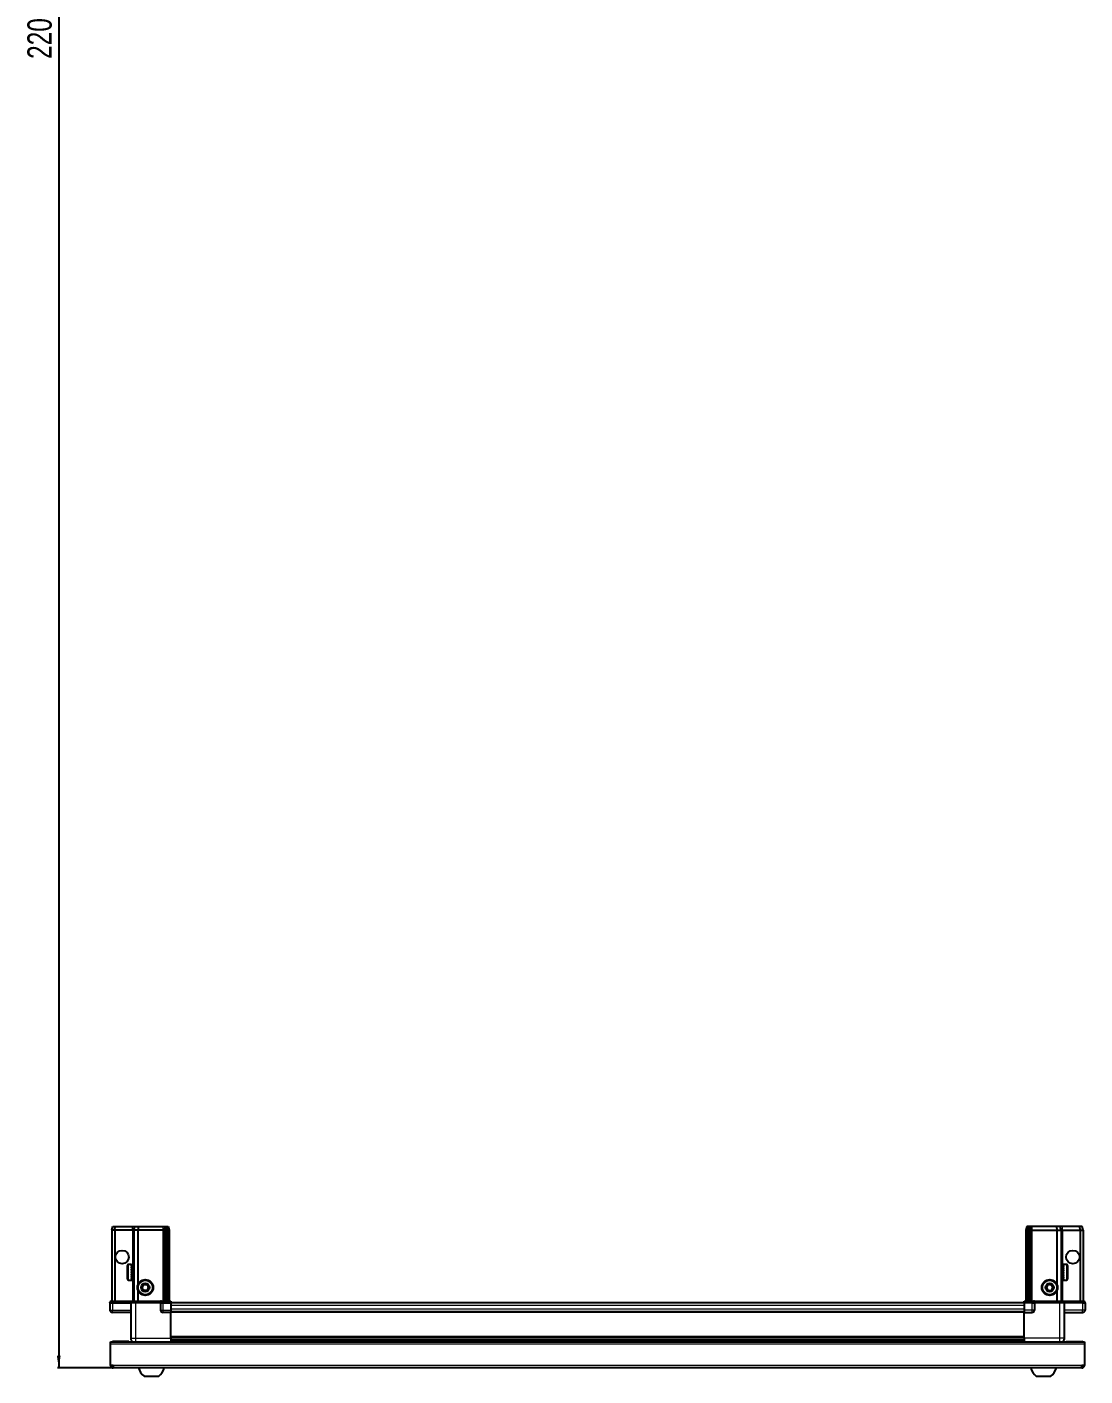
# Model space of a CAD drawing. Header units: millimetres. Extents: x 799 to 5057, y -1414 to 2134.
# Drawn here: x 855 to 1723, y -1414 to -307 of the extents above; entities that cross this region are included whole.
import ezdxf

# ---------------------------------------------------------------- set-up
doc = ezdxf.new("R2010")
doc.units = ezdxf.units.MM
doc.layers.add('FORMAT', color=7, linetype='Continuous')
doc.styles.add('SLDTEXTSTYLE0', font='TXT', dxfattribs={"width": 0.75})
doc.dimstyles.new('SLDDIMSTYLE0', dxfattribs={"dimtxt": 20, "dimasz": 10, "dimexe": 0, "dimexo": 0.0625, "dimgap": 5, "dimtad": 2, "dimdec": 1, "dimrnd": 1e-09, "dimzin": 12, "dimdsep": 46, "dimtxsty": 'SLDTEXTSTYLE0', "dimsah": 1, "dimcen": 0.09, "dimadec": 0, "dimazin": 3, "dimtfac": 1, "dimtofl": 0, "dimtmove": 0, "dimatfit": 3, "dimfxl": 0, "dimfrac": 2, "dimtolj": 1, "dimtzin": 12, "dimarcsym": 0})

# ---------------------------------------------------------------- blocks, each defined once
blk = doc.blocks.new('_D_9')
at = {"layer": 'FORMAT'}
for p, q in [((948.8, 799.4), (880.5, 799.4)), ((881.5, 799.4), (881.5, -1407.6)), ((926.1, -1407.6), (880.5, -1407.6))]:
    blk.add_line(p, q, dxfattribs=at)
for points in [[(881.5, 799.4), (879.9, 789.4), (883, 789.4)], [(881.5, -1407.6), (883, -1397.6), (879.9, -1397.6)]]:
    blk.add_solid(points, dxfattribs=at)
at = {"layer": 'FORMAT', "insert": (855.7, -333.6), "char_height": 20, "attachment_point": 1, "rotation": 90, "style": 'SLDTEXTSTYLE0'}
blk.add_mtext('2207', dxfattribs=at)

msp = doc.modelspace()

# ---------------------------------------------------------------- linework, layer by layer
at = {"color": 7, "linetype": 'Continuous', "lineweight": 25}
for p, q in [((924.97, -1294.59), (925.77, -1291.59)), ((927.47, -1294.59), (924.97, -1294.59)), ((924.97, -1294.59), (924.97, -1352.89)), ((925.77, -1291.59), (927.63, -1291.59)), ((927.47, -1294.59), (927.63, -1291.59)), ((941.97, -1294.59), (927.47, -1294.59)), ((927.47, -1294.59), (927.47, -1352.89)), ((927.63, -1291.59), (941.97, -1291.59)), ((941.97, -1291.59), (943.77, -1291.59)), ((942.97, -1294.59), (941.97, -1294.59)), ((942.97, -1294.59), (943.77, -1291.59)), ((946.47, -1294.59), (942.97, -1294.59)), ((942.97, -1294.59), (942.97, -1352.89)), ((943.77, -1291.59), (946.8, -1291.59)), ((946.8, -1291.59), (946.47, -1294.59)), ((966.97, -1294.59), (946.47, -1294.59)), ((946.47, -1294.59), (946.47, -1339.09)), ((946.8, -1291.59), (966.97, -1291.59)), ((966.97, -1291.59), (968.77, -1291.59)), ((967.97, -1294.59), (966.97, -1294.59)), ((968.77, -1291.59), (967.97, -1294.59)), ((968.97, -1294.59), (967.97, -1294.59)), ((967.97, -1294.59), (967.97, -1352.89)), ((968.77, -1291.59), (969.51, -1291.59)), ((969.51, -1291.59), (968.97, -1294.59)), ((970.47, -1294.59), (968.97, -1294.59)), ((968.97, -1294.59), (968.97, -1352.89)), ((969.51, -1291.59), (970.02, -1291.59)), ((970.02, -1291.59), (971.17, -1291.59)), ((970.02, -1291.59), (970.47, -1294.59)), ((971.97, -1294.59), (970.47, -1294.59)), ((970.47, -1294.59), (970.47, -1352.89)), ((971.17, -1291.59), (971.97, -1294.59)), ((971.97, -1294.59), (971.97, -1352.89)), ((1675.77, -1291.59), (1674.97, -1294.59)), ((1674.97, -1294.59), (1676.47, -1294.59)), ((1674.97, -1294.59), (1674.97, -1352.89)), ((1676.93, -1291.59), (1675.77, -1291.59)), ((1676.93, -1291.59), (1676.47, -1294.59)), ((1676.47, -1294.59), (1677.97, -1294.59)), ((1676.47, -1294.59), (1676.47, -1352.89)), ((1677.43, -1291.59), (1676.93, -1291.59)), ((1677.43, -1291.59), (1677.97, -1294.59)), ((1678.17, -1291.59), (1677.43, -1291.59)), ((1677.97, -1294.59), (1677.97, -1352.89)), ((1677.97, -1294.59), (1678.97, -1294.59)), ((1678.17, -1291.59), (1678.97, -1294.59)), ((1679.97, -1291.59), (1678.17, -1291.59)), ((1678.97, -1294.59), (1678.97, -1352.89)), ((1678.97, -1294.59), (1679.97, -1294.59)), ((1700.14, -1291.59), (1679.97, -1291.59)), ((1679.97, -1294.59), (1700.47, -1294.59)), ((1700.14, -1291.59), (1700.47, -1294.59)), ((1703.17, -1291.59), (1700.14, -1291.59)), ((1700.47, -1294.59), (1700.47, -1339.09)), ((1700.47, -1294.59), (1703.97, -1294.59)), ((1703.97, -1294.59), (1703.17, -1291.59)), ((1704.97, -1291.59), (1703.17, -1291.59)), ((1703.97, -1294.59), (1703.97, -1352.89)), ((1703.97, -1294.59), (1704.97, -1294.59)), ((1719.32, -1291.59), (1704.97, -1291.59)), ((1704.97, -1294.59), (1719.47, -1294.59)), ((1719.47, -1294.59), (1719.32, -1291.59)), ((1721.17, -1291.59), (1719.32, -1291.59)), ((1719.47, -1294.59), (1721.97, -1294.59)), ((1719.47, -1294.59), (1719.47, -1352.89)), ((1721.97, -1294.59), (1721.17, -1291.59)), ((1721.97, -1294.59), (1721.97, -1352.89)), ((937.77, -1334.79), (937.77, -1323.39)), ((940.97, -1322.59), (938.57, -1322.59)), ((940.97, -1322.59), (940.97, -1322.6)), ((940.97, -1322.6), (941.47, -1322.6)), ((940.97, -1322.79), (941.47, -1322.79)), ((940.97, -1322.79), (940.97, -1323.01)), ((940.97, -1323.01), (941.47, -1323.01)), ((940.97, -1323.58), (941.47, -1323.58)), ((940.97, -1323.58), (940.97, -1324.01)), ((940.97, -1324.01), (941.47, -1324.01)), ((940.97, -1324.92), (941.47, -1324.92)), ((940.97, -1324.92), (940.97, -1325.51)), ((940.97, -1325.51), (941.47, -1325.51)), ((940.97, -1326.66), (941.47, -1326.66)), ((940.97, -1326.66), (940.97, -1327.36)), ((940.97, -1327.36), (941.47, -1327.36)), ((941.47, -1322.79), (941.47, -1322.6)), ((941.47, -1323.01), (941.47, -1322.79)), ((941.47, -1323.58), (941.47, -1323.01)), ((941.47, -1324.01), (941.47, -1323.58)), ((941.47, -1324.92), (941.47, -1324.01)), ((941.57, -1324.69), (941.47, -1324.69)), ((941.47, -1325.51), (941.47, -1324.92)), ((941.47, -1326.66), (941.47, -1325.51)), ((941.47, -1327.36), (941.47, -1326.66)), ((941.47, -1328.64), (941.47, -1327.36)), ((941.57, -1333.49), (941.57, -1324.69)), ((942.45, -1325.78), (941.97, -1325.09)), ((941.97, -1333.09), (941.97, -1325.09)), ((942.94, -1325.09), (942.45, -1325.78)), ((942.45, -1332.4), (942.45, -1325.78)), ((942.97, -1325.09), (942.94, -1325.09)), ((942.94, -1333.09), (942.94, -1325.09)), ((1704, -1325.09), (1703.97, -1325.09)), ((1704.49, -1325.78), (1704, -1325.09)), ((1704, -1325.09), (1704, -1333.09)), ((1704.97, -1325.09), (1704.49, -1325.78)), ((1704.49, -1325.78), (1704.49, -1332.4)), ((1704.97, -1325.09), (1704.97, -1333.09)), ((1705.47, -1324.69), (1705.37, -1324.69)), ((1705.37, -1324.69), (1705.37, -1333.49)), ((1708.37, -1322.59), (1705.47, -1322.59)), ((1705.97, -1322.59), (1705.47, -1322.59)), ((1705.47, -1322.59), (1705.47, -1322.64)), ((1705.47, -1322.64), (1705.47, -1322.93)), ((1705.97, -1322.64), (1705.47, -1322.64)), ((1705.97, -1322.93), (1705.47, -1322.93)), ((1705.47, -1322.93), (1705.47, -1323.2)), ((1705.97, -1323.2), (1705.47, -1323.2)), ((1705.47, -1323.2), (1705.47, -1323.86)), ((1705.97, -1323.86), (1705.47, -1323.86)), ((1705.47, -1323.86), (1705.47, -1324.34)), ((1705.47, -1324.34), (1705.47, -1325.31)), ((1705.97, -1324.34), (1705.47, -1324.34)), ((1705.97, -1325.31), (1705.47, -1325.31)), ((1705.47, -1325.31), (1705.47, -1325.94)), ((1705.47, -1325.94), (1705.47, -1327.13)), ((1705.97, -1325.94), (1705.47, -1325.94)), ((1705.97, -1327.13), (1705.47, -1327.13)), ((1705.47, -1327.13), (1705.47, -1327.77)), ((1705.97, -1327.77), (1705.47, -1327.77)), ((1705.47, -1327.85), (1705.47, -1329.14)), ((1705.97, -1327.85), (1705.47, -1327.85)), ((1705.97, -1322.64), (1705.97, -1322.59)), ((1705.97, -1323.2), (1705.97, -1322.93)), ((1705.97, -1324.34), (1705.97, -1323.86)), ((1705.97, -1325.94), (1705.97, -1325.31)), ((1705.97, -1327.85), (1705.97, -1327.13)), ((1709.17, -1323.39), (1709.17, -1334.79)), ((938.57, -1335.59), (940.97, -1335.59)), ((940.97, -1328.64), (941.47, -1328.64)), ((940.97, -1328.64), (940.97, -1329.38)), ((940.97, -1328.79), (941.47, -1328.79)), ((940.97, -1329.29), (941.47, -1329.29)), ((940.97, -1329.38), (941.47, -1329.38)), ((940.97, -1330.67), (941.47, -1330.67)), ((940.97, -1330.67), (940.97, -1331.37)), ((940.97, -1331.37), (941.47, -1331.37)), ((940.97, -1332.54), (941.47, -1332.54)), ((940.97, -1332.54), (940.97, -1333.14)), ((940.97, -1333.14), (941.47, -1333.14)), ((940.97, -1334.07), (941.47, -1334.07)), ((940.97, -1334.07), (940.97, -1334.51)), ((940.97, -1334.51), (941.47, -1334.51)), ((940.97, -1335.12), (941.47, -1335.12)), ((940.97, -1335.12), (940.97, -1335.36)), ((940.97, -1335.36), (941.47, -1335.36)), ((940.97, -1335.58), (941.47, -1335.58)), ((940.97, -1335.58), (940.97, -1335.59)), ((940.97, -1335.59), (941.47, -1335.59)), ((941.47, -1328.79), (941.47, -1328.64)), ((941.47, -1329.38), (941.47, -1329.29)), ((941.47, -1330.67), (941.47, -1329.38)), ((941.47, -1331.37), (941.47, -1330.67)), ((941.47, -1332.54), (941.47, -1331.37)), ((941.47, -1333.14), (941.47, -1332.54)), ((941.47, -1334.07), (941.47, -1333.14)), ((941.47, -1333.49), (941.57, -1333.49)), ((941.47, -1334.51), (941.47, -1334.07)), ((941.47, -1335.12), (941.47, -1334.51)), ((941.47, -1335.36), (941.47, -1335.12)), ((941.47, -1335.58), (941.47, -1335.36)), ((941.47, -1335.59), (941.47, -1335.58)), ((941.97, -1333.09), (942.45, -1332.4)), ((942.45, -1332.4), (942.94, -1333.09)), ((942.94, -1333.09), (942.97, -1333.09)), ((1703.97, -1333.09), (1704, -1333.09)), ((1704, -1333.09), (1704.49, -1332.4)), ((1704.49, -1332.4), (1704.97, -1333.09)), ((1705.37, -1333.49), (1705.47, -1333.49)), ((1705.97, -1329.14), (1705.47, -1329.14)), ((1705.97, -1329.63), (1705.47, -1329.63)), ((1705.47, -1329.63), (1705.47, -1329.88)), ((1705.47, -1329.88), (1705.47, -1331.15)), ((1705.97, -1329.88), (1705.47, -1329.88)), ((1705.97, -1331.15), (1705.47, -1331.15)), ((1705.47, -1331.15), (1705.47, -1331.84)), ((1705.47, -1331.84), (1705.47, -1332.95)), ((1705.97, -1331.84), (1705.47, -1331.84)), ((1705.97, -1332.95), (1705.47, -1332.95)), ((1705.47, -1332.95), (1705.47, -1333.52)), ((1705.47, -1333.52), (1705.47, -1334.38)), ((1705.97, -1333.52), (1705.47, -1333.52)), ((1705.97, -1334.38), (1705.47, -1334.38)), ((1705.47, -1334.38), (1705.47, -1334.78)), ((1705.47, -1334.78), (1705.47, -1335.29)), ((1705.97, -1334.78), (1705.47, -1334.78)), ((1705.97, -1335.29), (1705.47, -1335.29)), ((1705.47, -1335.29), (1705.47, -1335.47)), ((1705.47, -1335.47), (1705.47, -1335.59)), ((1705.97, -1335.47), (1705.47, -1335.47)), ((1705.47, -1335.59), (1708.37, -1335.59)), ((1705.97, -1329.88), (1705.97, -1329.14)), ((1705.97, -1331.84), (1705.97, -1331.15)), ((1705.97, -1333.52), (1705.97, -1332.95)), ((1705.97, -1334.78), (1705.97, -1334.38)), ((1705.97, -1335.47), (1705.97, -1335.29)), ((946.47, -1344.09), (946.47, -1352.89)), ((1700.47, -1344.09), (1700.47, -1352.89)), ((923.97, -1352.89), (923.47, -1353.76)), ((923.47, -1354.09), (923.47, -1353.76)), ((923.47, -1354.09), (925.47, -1354.09)), ((923.47, -1354.09), (923.47, -1360.09)), ((925.47, -1352.89), (923.97, -1352.89)), ((925.47, -1352.89), (940.27, -1352.89)), ((940.27, -1354.09), (925.47, -1354.09)), ((925.47, -1354.09), (940.27, -1354.09)), ((940.27, -1352.89), (940.47, -1352.89)), ((940.47, -1354.09), (940.27, -1354.09)), ((940.47, -1354.09), (940.47, -1352.89)), ((940.47, -1352.89), (944.47, -1352.89)), ((944.47, -1354.09), (940.47, -1354.09)), ((940.47, -1354.09), (940.47, -1383.09)), ((944.47, -1352.89), (964.77, -1352.89)), ((964.77, -1354.09), (944.47, -1354.09)), ((964.77, -1352.89), (964.97, -1352.89)), ((964.97, -1354.09), (964.77, -1354.09)), ((964.97, -1354.09), (964.97, -1352.89)), ((965.65, -1352.89), (964.97, -1352.89)), ((964.97, -1354.09), (966.97, -1354.09)), ((964.97, -1354.09), (964.97, -1360.09)), ((965.65, -1352.89), (973.47, -1352.89)), ((973.47, -1353.76), (966.97, -1353.76)), ((973.47, -1354.09), (966.97, -1354.09)), ((966.97, -1354.09), (973.47, -1354.09)), ((973.47, -1352.89), (973.47, -1353.76)), ((973.47, -1353.76), (973.47, -1353.76)), ((973.47, -1354.09), (973.47, -1353.76)), ((973.47, -1354.09), (973.47, -1354.09)), ((973.47, -1354.09), (973.47, -1360.09)), ((1673.47, -1354.24), (973.47, -1354.24)), ((973.47, -1360.09), (973.47, -1362.09)), ((1673.47, -1352.89), (1681.29, -1352.89)), ((1673.47, -1353.76), (1673.47, -1352.89)), ((1679.97, -1353.76), (1673.47, -1353.76)), ((1673.47, -1354.09), (1673.47, -1353.76)), ((1679.97, -1354.09), (1673.47, -1354.09)), ((1673.47, -1354.09), (1673.47, -1360.09)), ((1673.47, -1360.09), (1673.47, -1362.09)), ((1679.97, -1354.09), (1681.97, -1354.09)), ((1681.97, -1354.09), (1679.97, -1354.09)), ((1681.97, -1352.89), (1681.29, -1352.89)), ((1681.97, -1354.09), (1681.97, -1352.89)), ((1681.97, -1352.89), (1682.17, -1352.89)), ((1682.17, -1354.09), (1681.97, -1354.09)), ((1681.97, -1354.09), (1681.97, -1360.09)), ((1682.17, -1352.89), (1702.47, -1352.89)), ((1702.47, -1354.09), (1682.17, -1354.09)), ((1702.47, -1352.89), (1706.47, -1352.89)), ((1706.47, -1354.09), (1702.47, -1354.09)), ((1706.47, -1354.09), (1706.47, -1352.89)), ((1706.47, -1352.89), (1706.67, -1352.89)), ((1706.67, -1354.09), (1706.47, -1354.09)), ((1706.47, -1354.09), (1706.47, -1383.09)), ((1706.67, -1352.89), (1721.47, -1352.89)), ((1721.47, -1354.09), (1706.67, -1354.09)), ((1722.97, -1352.89), (1721.47, -1352.89)), ((1721.47, -1354.09), (1723.47, -1354.09)), ((1723.47, -1353.76), (1722.97, -1352.89)), ((1723.47, -1353.76), (1722.97, -1352.89)), ((1723.47, -1354.09), (1723.47, -1353.76)), ((1723.47, -1354.09), (1723.47, -1353.76)), ((1723.47, -1354.09), (1723.47, -1354.09)), ((1723.47, -1354.09), (1723.47, -1360.09)), ((940.47, -1362.09), (925.47, -1362.09)), ((973.47, -1362.09), (966.97, -1362.09)), ((1673.47, -1361.44), (973.47, -1361.44)), ((973.47, -1383.09), (973.47, -1362.09)), ((1673.47, -1362.09), (1679.97, -1362.09)), ((1673.47, -1383.09), (1673.47, -1362.09)), ((1706.47, -1362.09), (1721.47, -1362.09)), ((923.97, -1388.19), (923.97, -1386.09)), ((923.97, -1386.09), (1722.97, -1386.09)), ((923.97, -1405.49), (923.97, -1388.19)), ((938.97, -1385.99), (926.07, -1385.99)), ((938.97, -1385.99), (938.97, -1386.09)), ((973.47, -1384.12), (1673.47, -1384.12)), ((973.47, -1384.15), (1673.47, -1384.15)), ((997.35, -1385.94), (973.47, -1385.94)), ((991.97, -1386.09), (991.97, -1385.94)), ((992.01, -1386.09), (992.01, -1385.94)), ((992.28, -1386.09), (992.28, -1385.94)), ((992.54, -1386.09), (992.54, -1385.94)), ((993.19, -1386.09), (993.19, -1385.94)), ((993.66, -1386.09), (993.66, -1385.94)), ((994.62, -1386.09), (994.62, -1385.94)), ((995.24, -1386.09), (995.24, -1385.94)), ((996.43, -1386.09), (996.43, -1385.94)), ((997.09, -1386.09), (997.09, -1385.94)), ((997.14, -1386.09), (997.14, -1385.94)), ((998.44, -1385.94), (997.35, -1385.94)), ((999.17, -1385.94), (998.44, -1385.94)), ((998.44, -1386.09), (998.44, -1385.94)), ((998.44, -1385.94), (998.44, -1385.94)), ((998.45, -1386.09), (998.45, -1385.94)), ((998.95, -1386.09), (998.95, -1385.94)), ((999.17, -1386.09), (999.17, -1385.94)), ((999.59, -1385.94), (999.17, -1385.94)), ((999.17, -1385.94), (999.17, -1385.94)), ((1647.35, -1385.94), (999.59, -1385.94)), ((1000.45, -1386.09), (1000.45, -1385.94)), ((1001.14, -1386.09), (1001.14, -1385.94)), ((1002.26, -1386.09), (1002.26, -1385.94)), ((1002.84, -1386.09), (1002.84, -1385.94)), ((1003.71, -1386.09), (1003.71, -1385.94)), ((1004.11, -1386.09), (1004.11, -1385.94)), ((1004.64, -1386.09), (1004.64, -1385.94)), ((1004.83, -1386.09), (1004.83, -1385.94)), ((1004.97, -1386.09), (1004.97, -1385.94)), ((1641.97, -1386.09), (1641.97, -1385.94)), ((1642.14, -1386.09), (1642.14, -1385.94)), ((1642.35, -1386.09), (1642.35, -1385.94)), ((1642.91, -1386.09), (1642.91, -1385.94)), ((1643.33, -1386.09), (1643.33, -1385.94)), ((1644.23, -1386.09), (1644.23, -1385.94)), ((1644.82, -1386.09), (1644.82, -1385.94)), ((1645.96, -1386.09), (1645.96, -1385.94)), ((1646.66, -1386.09), (1646.66, -1385.94)), ((1647.93, -1385.94), (1647.35, -1385.94)), ((1647.93, -1386.09), (1647.93, -1385.94)), ((1647.94, -1385.94), (1647.93, -1385.94)), ((1648.67, -1385.94), (1647.94, -1385.94)), ((1648.11, -1386.09), (1648.11, -1385.94)), ((1648.61, -1386.09), (1648.61, -1385.94)), ((1648.67, -1386.09), (1648.67, -1385.94)), ((1649.59, -1385.94), (1648.67, -1385.94)), ((1648.67, -1385.94), (1648.67, -1385.94)), ((1673.47, -1385.94), (1649.59, -1385.94)), ((1649.96, -1386.09), (1649.96, -1385.94)), ((1650.67, -1386.09), (1650.67, -1385.94)), ((1651.84, -1386.09), (1651.84, -1385.94)), ((1652.45, -1386.09), (1652.45, -1385.94)), ((1653.4, -1386.09), (1653.4, -1385.94)), ((1653.85, -1386.09), (1653.85, -1385.94)), ((1654.47, -1386.09), (1654.47, -1385.94)), ((1654.71, -1386.09), (1654.71, -1385.94)), ((1654.95, -1386.09), (1654.95, -1385.94)), ((1654.97, -1386.09), (1654.97, -1385.94)), ((1707.97, -1385.99), (1720.87, -1385.99)), ((1707.97, -1385.99), (1707.97, -1386.09)), ((1722.97, -1386.09), (1722.97, -1388.19)), ((1722.97, -1388.19), (1722.97, -1405.49)), ((926.07, -1405.49), (923.97, -1405.49)), ((926.07, -1405.49), (926.07, -1407.59)), ((1722.97, -1405.49), (1720.87, -1405.49)), ((1720.87, -1407.59), (1720.87, -1405.49)), ((1720.87, -1407.59), (926.07, -1407.59)), ((951.47, -1414.19), (963.47, -1414.19)), ((1683.47, -1414.19), (1695.47, -1414.19))]:
    msp.add_line(p, q, dxfattribs=at)
at = {"color": 8, "linetype": 'Continuous', "lineweight": 18}
for p, q in [((941.97, -1294.59), (941.97, -1291.59)), ((941.97, -1294.59), (941.97, -1325.09)), ((966.97, -1291.59), (966.97, -1294.59)), ((966.97, -1294.59), (966.97, -1352.89)), ((1679.97, -1291.59), (1679.97, -1294.59)), ((1679.97, -1294.59), (1679.97, -1352.89)), ((1704.97, -1294.59), (1704.97, -1291.59)), ((1704.97, -1294.59), (1704.97, -1325.09)), ((938.57, -1335.59), (938.57, -1322.59)), ((1708.37, -1322.59), (1708.37, -1335.59)), ((941.97, -1333.09), (941.97, -1352.89)), ((1704.97, -1333.09), (1704.97, -1352.89)), ((923.47, -1360.09), (925.47, -1360.09)), ((925.47, -1354.09), (925.47, -1352.89)), ((925.47, -1354.09), (925.47, -1360.09)), ((925.47, -1360.09), (940.47, -1360.09)), ((925.47, -1362.09), (925.47, -1360.09)), ((940.27, -1354.09), (940.27, -1352.89)), ((944.47, -1354.09), (944.47, -1352.89)), ((944.47, -1354.09), (944.47, -1383.09)), ((964.77, -1354.09), (964.77, -1352.89)), ((964.97, -1360.09), (966.97, -1360.09)), ((966.97, -1354.09), (966.97, -1353.76)), ((966.97, -1354.09), (966.97, -1360.09)), ((966.97, -1360.09), (973.47, -1360.09)), ((966.97, -1360.09), (966.97, -1362.09)), ((973.47, -1354.09), (973.47, -1353.76)), ((1673.47, -1356.24), (973.47, -1356.24)), ((1673.47, -1359.44), (973.47, -1359.44)), ((1679.97, -1360.09), (1673.47, -1360.09)), ((1679.97, -1354.09), (1679.97, -1353.76)), ((1679.97, -1354.09), (1679.97, -1360.09)), ((1681.97, -1360.09), (1679.97, -1360.09)), ((1679.97, -1360.09), (1679.97, -1362.09)), ((1682.17, -1352.89), (1682.17, -1354.09)), ((1702.47, -1354.09), (1702.47, -1352.89)), ((1702.47, -1354.09), (1702.47, -1383.09)), ((1721.47, -1360.09), (1706.47, -1360.09)), ((1706.67, -1352.89), (1706.67, -1354.09)), ((1721.47, -1354.09), (1721.47, -1352.89)), ((1721.47, -1354.09), (1721.47, -1360.09)), ((1723.47, -1360.09), (1721.47, -1360.09)), ((1721.47, -1362.09), (1721.47, -1360.09)), ((1673.47, -1362.09), (973.47, -1362.09)), ((944.47, -1383.09), (973.47, -1383.09)), ((973.47, -1381.5), (1673.47, -1381.5)), ((1673.47, -1382.91), (973.47, -1382.91)), ((1702.47, -1383.09), (1673.47, -1383.09)), ((1722.97, -1388.19), (923.97, -1388.19)), ((926.07, -1386.09), (926.07, -1385.99)), ((973.47, -1385.36), (1673.47, -1385.36)), ((1720.87, -1386.09), (1720.87, -1385.99)), ((1720.87, -1405.49), (926.07, -1405.49))]:
    msp.add_line(p, q, dxfattribs=at)
at = {"color": 7, "linetype": 'Continuous', "lineweight": 25, "flags": 128}
for points in [[(926.07, -1385.99), (925.66, -1386.03), (925.43, -1386.09)], [(1721.51, -1386.09), (1721.28, -1386.03), (1720.87, -1385.99)]]:
    msp.add_lwpolyline(points, dxfattribs=at)
at = {"color": 7, "linetype": 'Continuous', "lineweight": 25}
for centre, radius in [((933.47, -1316.59), 5.5), ((1713.47, -1316.59), 5.5), ((952.47, -1341.59), 6.5), ((952.47, -1341.59), 3.46), ((1694.47, -1341.59), 6.5), ((1694.47, -1341.59), 3.46)]:
    msp.add_circle(centre, radius, dxfattribs=at)
at = {"color": 8, "linetype": 'Continuous', "lineweight": 18}
for centre in [(952.47, -1341.59), (1694.47, -1341.59)]:
    msp.add_circle(centre, 5.7, dxfattribs=at)
at = {"color": 7, "linetype": 'Continuous', "lineweight": 25}
for centre, radius, start, end in [((938.57, -1323.39), 0.8, 90, 180), ((941.97, -1324.69), 0.4, 180, 270), ((1704.97, -1324.69), 0.4, 270, 0), ((1708.37, -1323.39), 0.8, 360, 90), ((938.57, -1334.79), 0.8, 180, 270), ((941.97, -1333.49), 0.4, 90, 180), ((952.47, -1341.59), 2.5, 87.37605, 147.37605), ((952.47, -1341.59), 2.5, 27.37605, 87.37605), ((1694.47, -1341.59), 2.5, 74.67671, 134.67671), ((1694.47, -1341.59), 2.5, 14.67671, 74.67671), ((1704.97, -1333.49), 0.4, 360, 90), ((1708.37, -1334.79), 0.8, 270, 0), ((952.47, -1341.59), 2.5, 147.37605, 207.37605), ((952.47, -1341.59), 2.5, 207.37605, 267.37605), ((952.47, -1341.59), 2.5, 267.37605, 327.37605), ((952.47, -1341.59), 2.5, 327.37605, 27.37605), ((1694.47, -1341.59), 2.5, 134.67671, 194.67671), ((1694.47, -1341.59), 2.5, 194.67671, 254.67671), ((1694.47, -1341.59), 2.5, 254.67671, 314.67671), ((1694.47, -1341.59), 2.5, 314.67671, 14.67671), ((925.47, -1360.09), 2, 180, 270), ((966.97, -1360.09), 2, 180, 270), ((1679.97, -1360.09), 2, 270, 0), ((1721.47, -1360.09), 2, 270, 0), ((926.07, -1405.49), 2.1, 180, 270), ((926.07, -1405.49), 0.6, 180, 270), ((1720.87, -1405.49), 2.1, 270, 0), ((1720.87, -1405.49), 0.6, 270, 0), ((958.5, -1404.57), 11.91, 194.70035, 233.8734), ((956.45, -1404.57), 11.91, 306.1266, 345.29965), ((1690.5, -1404.57), 11.91, 194.70035, 233.8734), ((1688.45, -1404.57), 11.91, 306.1266, 345.29965)]:
    msp.add_arc(centre, radius, start, end, dxfattribs=at)
for centre, start_param, end_param in [((966.97, -1350.3), 2.4188584, 3.1415927), ((1679.97, -1350.3), 3.1415927, 3.8643269)]:
    msp.add_ellipse(centre, major_axis=(0, 3.46), ratio=0.5773503, start_param=start_param, end_param=end_param, dxfattribs=at)
for points, knots in [([(949.59, -1341.46), (949.86, -1341.03), (950.39, -1340.21), (950.9, -1339.41), (951.14, -1339.03)], [0, 0, 0, 0, 0.5346859, 1, 1, 1, 1]), ([(951.14, -1339.03), (951.66, -1339.05), (952.62, -1339.1), (953.58, -1339.14), (954.03, -1339.16)], [0, 0, 0, 0, 0.5346859, 1, 1, 1, 1]), ([(954.03, -1339.16), (954.19, -1339.47), (954.56, -1340.2), (955.02, -1341.08), (955.3, -1341.61), (955.35, -1341.73)], [0, 0, 0, 0, 0.3629006, 0.8668753, 1, 1, 1, 1]), ([(1691.69, -1340.83), (1692.05, -1340.47), (1692.74, -1339.79), (1693.42, -1339.11), (1693.74, -1338.8)], [0, 0, 0, 0, 0.53468586, 1, 1, 1, 1]), ([(1693.74, -1338.8), (1694.24, -1338.94), (1695.17, -1339.19), (1696.09, -1339.45), (1696.52, -1339.56)], [0, 0, 0, 0, 0.5346859, 1, 1, 1, 1]), ([(950.91, -1344.02), (950.86, -1343.91), (950.58, -1343.38), (950.12, -1342.5), (949.75, -1341.77), (949.59, -1341.46)], [0, 0, 0, 0, 0.1331247, 0.6370994, 1, 1, 1, 1]), ([(953.8, -1344.16), (953.28, -1344.13), (952.32, -1344.09), (951.36, -1344.04), (950.91, -1344.02)], [0, 0, 0, 0, 0.53468586, 1, 1, 1, 1]), ([(955.35, -1341.73), (955.08, -1342.16), (954.56, -1342.97), (954.04, -1343.78), (953.8, -1344.16)], [0, 0, 0, 0, 0.53468586, 1, 1, 1, 1]), ([(1692.42, -1343.62), (1692.33, -1343.29), (1692.12, -1342.49), (1691.87, -1341.53), (1691.72, -1340.95), (1691.69, -1340.83)], [0, 0, 0, 0, 0.3629006, 0.8668753, 1, 1, 1, 1]), ([(1695.2, -1344.39), (1694.7, -1344.25), (1693.77, -1343.99), (1692.85, -1343.74), (1692.42, -1343.62)], [0, 0, 0, 0, 0.5346859, 1, 1, 1, 1]), ([(1697.25, -1342.36), (1696.89, -1342.72), (1696.2, -1343.4), (1695.52, -1344.07), (1695.2, -1344.39)], [0, 0, 0, 0, 0.5346859, 1, 1, 1, 1]), ([(1696.52, -1339.56), (1696.56, -1339.68), (1696.71, -1340.26), (1696.96, -1341.23), (1697.17, -1342.02), (1697.25, -1342.36)], [0, 0, 0, 0, 0.1331247, 0.6370994, 1, 1, 1, 1]), ([(940.47, -1383.09), (940.52, -1383.53), (940.59, -1384.21), (941.02, -1385.03), (941.48, -1385.58), (941.88, -1385.94), (942.15, -1386.07), (942.19, -1386.09)], [0, 0, 0, 0, 0.3630185, 0.5584377, 0.7580039, 0.9575702, 1, 1, 1, 1]), ([(973.47, -1383.09), (973.47, -1383.49), (973.47, -1384.28), (973.47, -1385.3), (973.47, -1385.93), (973.47, -1386.08), (973.47, -1386.09)], [0, 0, 0, 0, 0.32552014, 0.65104028, 0.97656042, 1, 1, 1, 1]), ([(1673.47, -1383.09), (1673.47, -1383.49), (1673.47, -1384.28), (1673.47, -1385.3), (1673.47, -1385.93), (1673.47, -1386.08), (1673.47, -1386.09)], [0, 0, 0, 0, 0.3255201, 0.6510403, 0.9765604, 1, 1, 1, 1]), ([(1706.47, -1383.09), (1706.42, -1383.53), (1706.35, -1384.21), (1705.92, -1385.03), (1705.46, -1385.58), (1705.06, -1385.94), (1704.8, -1386.07), (1704.75, -1386.09)], [0, 0, 0, 0, 0.3630185, 0.5584377, 0.7580039, 0.9575702, 1, 1, 1, 1])]:
    msp.add_open_spline(points, degree=3, knots=knots, dxfattribs=at)
at = {"color": 8, "linetype": 'Continuous', "lineweight": 18}
for points in [[(940.47, -1383.09), (940.53, -1383.09), (940.65, -1383.09), (941.58, -1383.09), (942.9, -1383.09), (943.95, -1383.09), (944.47, -1383.09)], [(1706.47, -1383.09), (1706.41, -1383.09), (1706.29, -1383.09), (1705.37, -1383.09), (1704.04, -1383.09), (1702.99, -1383.09), (1702.47, -1383.09)]]:
    msp.add_open_spline(points, degree=3, dxfattribs=at)
for points in [[(944.47, -1383.09), (944.47, -1383.53), (944.47, -1384.21), (944.47, -1385.03), (944.47, -1385.58), (944.47, -1385.94), (944.47, -1386.07), (944.47, -1386.09)], [(1702.47, -1383.09), (1702.47, -1383.53), (1702.47, -1384.21), (1702.47, -1385.03), (1702.47, -1385.58), (1702.47, -1385.94), (1702.47, -1386.07), (1702.47, -1386.09)]]:
    msp.add_open_spline(points, degree=3, knots=[0, 0, 0, 0, 0.36301846, 0.55843766, 0.75800394, 0.95757021, 1, 1, 1, 1], dxfattribs=at)

# ---------------------------------------------------------------- dimensions: what is measured, and where the dimension line sits
at = {"layer": 'FORMAT'}
dim = msp.add_linear_dim(base=(881.47, -1407.59), p1=(948.84, 799.41), p2=(926.07, -1407.59), angle=90, dimstyle='SLDDIMSTYLE0', dxfattribs=at)
dim.commit()
dim.dimension.update_dxf_attribs({"geometry": '_D_9', "text_midpoint": (881.47, -304.09), "dimtype": 160})

doc.saveas('drawing.dxf')
